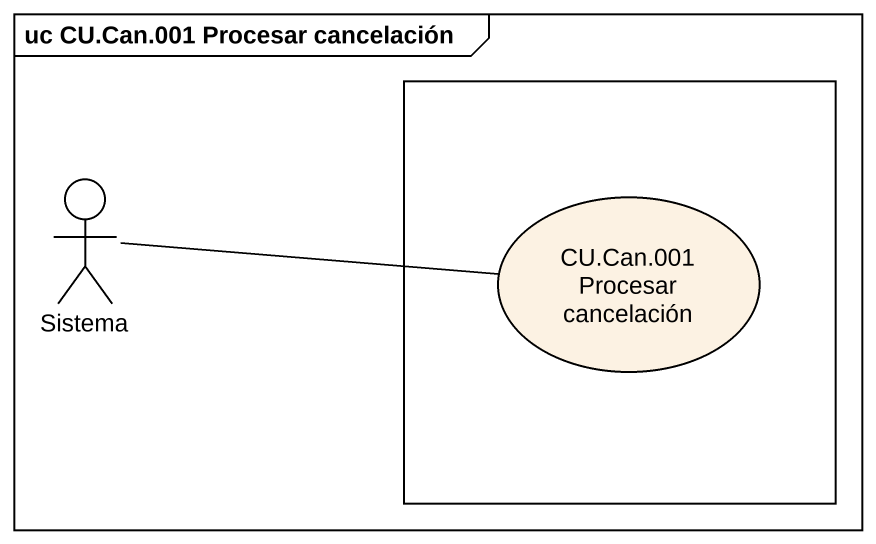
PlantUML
@startuml
mainframe uc CU.Can.001 Procesar cancelación
rectangle " " as rectangle1 {
  usecase "CU.Can.001 Procesar cancelación" as CU_Can_001_Procesar
}
actor Sistema
Sistema -right- CU_Can_001_Procesar
@enduml
